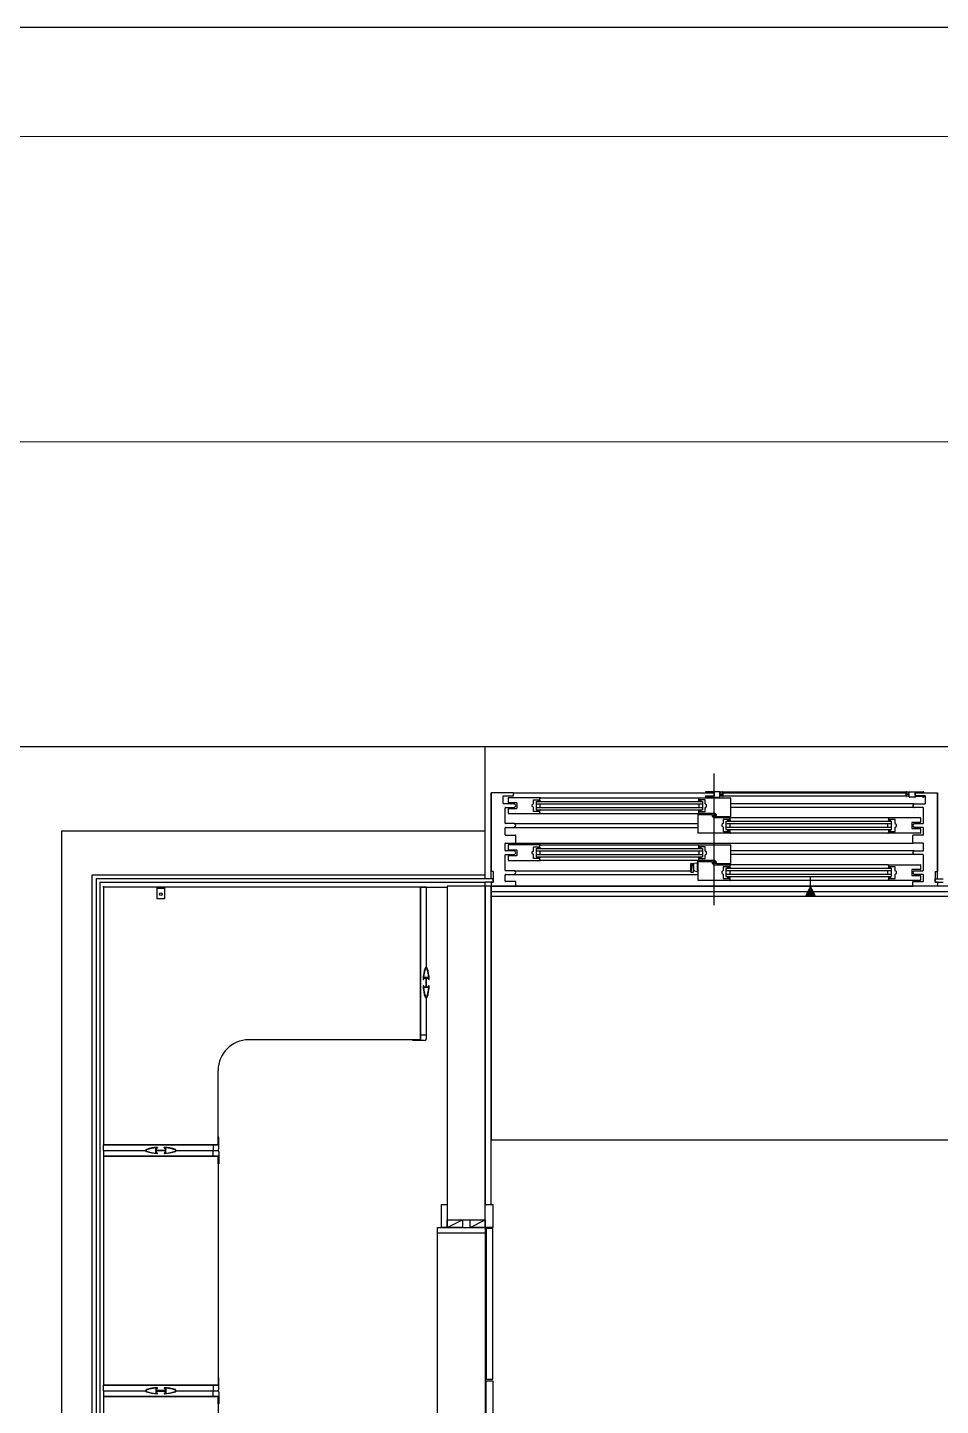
# Model space of a CAD drawing. Header units: millimetres. Extents: x -33000 to 294000, y 0 to 42408.
# Drawn here: x 9146 to 11538, y 6293 to 9905 of the extents above; entities that cross this region are included whole.
import ezdxf

# ---------------------------------------------------------------- set-up
doc = ezdxf.new("R2010")
doc.units = ezdxf.units.MM
doc.header["$LTSCALE"] = 50
doc.layers.add('arch', color=8, linetype='Continuous')

msp = doc.modelspace()

# ---------------------------------------------------------------- hatches: boundary and pattern name
at = {"layer": 'arch'}
h = msp.add_hatch(color=256, dxfattribs=at)
h.dxf.hatch_style = 1
h.paths.add_polyline_path([(11184.6, 7629.2), (11209.6, 7629.2), (11197.1, 7654.2)])

# ---------------------------------------------------------------- linework, layer by layer
for p, q in [((25734.6, 9905.1), (5606.3, 9905.1)), ((10345, 7799.2), (10345, 8019.2)), ((10945, 7604.2), (10945, 7949.2)), ((10345, 7673.7), (10345, 7899.2)), ((10360, 7673.7), (10360, 7899.2)), ((10360, 7899.2), (10360, 7692.2)), ((10418, 7899.2), (10360, 7899.2)), ((10392, 7871.2), (10392, 7890.2)), ((10393, 7891.2), (10418, 7891.2)), ((10405, 7885.2), (10405, 7873.7)), ((10489.5, 7885.7), (10405.5, 7885.7)), ((10418, 7899.2), (10944.6, 7899.2)), ((10419, 7892.2), (10419, 7898.2)), ((10471, 7870), (10471, 7880.2)), ((10471.5, 7880.7), (10486.5, 7880.7)), ((10478, 7876.2), (10914.5, 7876.2)), ((10478, 7876.2), (10478, 7854.2)), ((10486, 7879.2), (10483, 7879.2)), ((10483, 7879.2), (10483, 7877.7)), ((10483, 7877.7), (10487.5, 7877.7)), ((10486.5, 7880.7), (10486.5, 7879.7)), ((10488, 7878.2), (10488, 7884.7)), ((10488, 7884.7), (10489.5, 7884.7)), ((10488, 7878.8), (10490.6, 7876.2)), ((10489.5, 7885.7), (10903, 7885.7)), ((10904.5, 7878.8), (10901.9, 7876.2)), ((10903, 7885.7), (10987, 7885.7)), ((10904.5, 7884.7), (10903, 7884.7)), ((10904.5, 7878.2), (10904.5, 7884.7)), ((10909.5, 7877.7), (10905, 7877.7)), ((10921, 7880.7), (10906, 7880.7)), ((10906, 7880.7), (10906, 7879.7)), ((10906.5, 7879.2), (10909.5, 7879.2)), ((10909.5, 7879.2), (10909.5, 7877.7)), ((10914.5, 7876.2), (10914.5, 7854.2)), ((10921.5, 7869.5), (10921.5, 7880.2)), ((10921.6, 7889.7), (10921.6, 7887.7)), ((10960.6, 7901.2), (10922.1, 7901.2)), ((10922.1, 7900.2), (10944.1, 7900.2)), ((10944.1, 7890.2), (10922.1, 7890.2)), ((10922.1, 7887.2), (10924.1, 7887.2)), ((10922.6, 7889.2), (10944.1, 7889.2)), ((10922.6, 7888), (10922.6, 7889.2)), ((10924.1, 7888), (10922.6, 7888)), ((10924.1, 7887.2), (10924.1, 7888)), ((10944.6, 7899.7), (10944.6, 7890.7)), ((10944.6, 7888.7), (10944.6, 7887.7)), ((10945.1, 7887.2), (10958.6, 7887.2)), ((10959.6, 7895.7), (10959.6, 7900.2)), ((10959.6, 7900.2), (10960.6, 7900.2)), ((10959.6, 7888.2), (10959.6, 7893.7)), ((10959.6, 7891.2), (10967.1, 7891.2)), ((10966.6, 7895.2), (10960.1, 7895.2)), ((10960.1, 7894.2), (10966.6, 7894.2)), ((10963.5, 7901.2), (11452, 7901.2)), ((10967.1, 7901.2), (10966.6, 7901.2)), ((10966.6, 7900.2), (10967.1, 7900.2)), ((10967.1, 7900.2), (10967.1, 7895.7)), ((10967.1, 7893.7), (10967.1, 7889.7)), ((10968.1, 7889.7), (10968.1, 7900.2)), ((10968.1, 7899.2), (11447.5, 7899.2)), ((10968.1, 7891.2), (11447.5, 7891.2)), ((10987.5, 7885.2), (10987.5, 7836.7)), ((11447.5, 7889.7), (11447.5, 7900.2)), ((11448.5, 7901.2), (11449, 7901.2)), ((11449, 7900.2), (11448.5, 7900.2)), ((11448.5, 7900.2), (11448.5, 7895.7)), ((11448.5, 7893.7), (11448.5, 7889.7)), ((11448.5, 7891.2), (11456, 7891.2)), ((11449, 7895.2), (11455.5, 7895.2)), ((11455.5, 7894.2), (11449, 7894.2)), ((11455, 7901.2), (11493.5, 7901.2)), ((11456, 7900.2), (11455, 7900.2)), ((11456, 7895.7), (11456, 7900.2)), ((11456, 7888.2), (11456, 7893.7)), ((11470.5, 7887.2), (11457, 7887.2)), ((11471, 7899.7), (11471, 7890.7)), ((11471, 7892.2), (11471, 7898.2)), ((11471, 7888.7), (11471, 7887.7)), ((11493.5, 7900.2), (11471.5, 7900.2)), ((11471.5, 7890.2), (11493.5, 7890.2)), ((11493, 7889.2), (11471.5, 7889.2)), ((11472, 7899.2), (11530, 7899.2)), ((11497, 7891.2), (11472, 7891.2)), ((11491.5, 7887.2), (11491.5, 7888)), ((11491.5, 7888), (11493, 7888)), ((11493.5, 7887.2), (11491.5, 7887.2)), ((11493, 7888), (11493, 7889.2)), ((11494, 7889.7), (11494, 7887.7)), ((11498, 7871.2), (11498, 7890.2)), ((11530, 7673.7), (11530, 7899.2)), ((11530, 7899.2), (11530, 7692.2)), ((10421.5, 7870.2), (10393, 7870.2)), ((10397, 7819.2), (10397, 7859.2)), ((10398, 7860.2), (10421.5, 7860.2)), ((10405, 7856.7), (10405, 7845.2)), ((10405.5, 7873.2), (10426.3, 7873.2)), ((10426.3, 7857.2), (10405.5, 7857.2)), ((10405.5, 7844.7), (10489.5, 7844.7)), ((10422, 7869.1), (10422, 7869.7)), ((10422, 7860.7), (10422, 7861.3)), ((10427.3, 7872.2), (10427.3, 7858.2)), ((10467.5, 7863), (10467.5, 7867.4)), ((10467.8, 7867.9), (10470.7, 7869.6)), ((10470.7, 7860.9), (10467.8, 7862.6)), ((10471, 7850.2), (10471, 7860.4)), ((10486.5, 7849.7), (10471.5, 7849.7)), ((10478, 7870.2), (10914.5, 7870.2)), ((10478, 7860.2), (10914.5, 7860.2)), ((10478, 7854.2), (10914.5, 7854.2)), ((10487.5, 7852.7), (10483, 7852.7)), ((10483, 7852.7), (10483, 7851.2)), ((10483, 7851.2), (10486, 7851.2)), ((10486.5, 7850.7), (10486.5, 7849.7)), ((10488, 7870.2), (10488, 7860.2)), ((10488, 7851.7), (10490.6, 7854.2)), ((10488, 7845.7), (10488, 7852.2)), ((10489.5, 7845.7), (10488, 7845.7)), ((10489.5, 7844.7), (10903, 7844.7)), ((10904.5, 7851.7), (10901.9, 7854.2)), ((10902.5, 7793.2), (10902.5, 7841.7)), ((10903, 7845.7), (10904.5, 7845.7)), ((10946.5, 7844.7), (10903, 7844.7)), ((10903, 7842.2), (10939, 7842.2)), ((10904.5, 7870.2), (10904.5, 7860.2)), ((10904.5, 7850.2), (10904.5, 7852.2)), ((10905, 7849.7), (10904.5, 7850.2)), ((10904.5, 7849.2), (10905, 7849.7)), ((10904.5, 7845.7), (10904.5, 7849.2)), ((10905, 7852.7), (10909.5, 7852.7)), ((10906, 7850.7), (10906, 7849.7)), ((10906, 7849.7), (10921, 7849.7)), ((10909.5, 7851.2), (10906.5, 7851.2)), ((10909.5, 7852.7), (10909.5, 7851.2)), ((10921.5, 7850.2), (10921.5, 7859.9)), ((10924.7, 7867.4), (10921.8, 7869.1)), ((10921.8, 7860.4), (10924.7, 7862.1)), ((10925, 7862.5), (10925, 7866.9)), ((10939, 7842.2), (10947.6, 7841.3)), ((10947.6, 7840.2), (10939, 7839.2)), ((10939, 7839.2), (10939, 7837.8)), ((10942.4, 7838.3), (10951, 7839.2)), ((10951, 7840.7), (10946.5, 7844.7)), ((10948, 7840.8), (10948, 7840.7)), ((10951, 7839.2), (10951, 7840.7)), ((11468.5, 7870.2), (10987.5, 7870.2)), ((11468.5, 7860.2), (10987.5, 7860.2)), ((11468, 7869.1), (11468, 7869.7)), ((11468, 7860.7), (11468, 7861.3)), ((11468.5, 7870.2), (11497, 7870.2)), ((11492, 7860.2), (11468.5, 7860.2)), ((11493, 7819.2), (11493, 7859.2)), ((10397, 7788.7), (10397, 7807.2)), ((10421.5, 7818.2), (10398, 7818.2)), ((10398, 7808.2), (10421.5, 7808.2)), ((10421.5, 7818.2), (10902.5, 7818.2)), ((10421.5, 7808.2), (10902.5, 7808.2)), ((10422, 7817.1), (10422, 7817.7)), ((10422, 7808.7), (10422, 7809.3)), ((10939, 7837.8), (10943.4, 7833.7)), ((10942, 7837.7), (10942, 7837.8)), ((10951, 7836.2), (10942.4, 7837.2)), ((10943.4, 7833.7), (10987, 7833.7)), ((10987, 7836.2), (10951, 7836.2)), ((10965, 7815.9), (10965, 7811.5)), ((10968.2, 7818.1), (10965.3, 7816.4)), ((10965.3, 7811.1), (10968.2, 7809.4)), ((10968.5, 7828.2), (10968.5, 7818.5)), ((10968.5, 7808.9), (10968.5, 7798.2)), ((10984, 7828.7), (10969, 7828.7)), ((10975.5, 7824.7), (10975.5, 7802.7)), ((10975.5, 7824.7), (11408.7, 7824.7)), ((10975.5, 7818.7), (11408.7, 7818.7)), ((10975.5, 7808.7), (11408.7, 7808.7)), ((10975.5, 7802.7), (11408.7, 7802.7)), ((10980.5, 7825.7), (10980.5, 7827.2)), ((10980.5, 7827.2), (10983.5, 7827.2)), ((10985, 7825.7), (10980.5, 7825.7)), ((10984, 7827.7), (10984, 7828.7)), ((10987, 7832.7), (10985.5, 7832.7)), ((10985.5, 7832.7), (10985.5, 7826.2)), ((10985.5, 7827.3), (10988.1, 7824.7)), ((10985.5, 7818.7), (10985.5, 7808.7)), ((10985.5, 7800.2), (10988.1, 7802.7)), ((10987, 7833.7), (11400.5, 7833.7)), ((11398.7, 7818.7), (11398.7, 7808.7)), ((11402, 7827.3), (11399.4, 7824.7)), ((11402, 7800.2), (11399.4, 7802.7)), ((11400.5, 7833.7), (11484.5, 7833.7)), ((11402, 7832.7), (11400.5, 7832.7)), ((11402, 7826.2), (11402, 7832.7)), ((11407, 7825.7), (11402.5, 7825.7)), ((11418.5, 7828.7), (11403.5, 7828.7)), ((11403.5, 7828.7), (11403.5, 7827.7)), ((11404, 7827.2), (11407, 7827.2)), ((11407, 7827.2), (11407, 7825.7)), ((11408.7, 7824.7), (11408.7, 7802.7)), ((11419, 7818), (11419, 7828.2)), ((11419, 7798.2), (11419, 7808.4)), ((11422.2, 7815.9), (11419.3, 7817.6)), ((11419.3, 7808.9), (11422.2, 7810.6)), ((11422.5, 7811), (11422.5, 7815.4)), ((11462.7, 7820.2), (11462.7, 7806.2)), ((11484.5, 7821.2), (11463.7, 7821.2)), ((11463.7, 7805.2), (11484.5, 7805.2)), ((11468, 7817.1), (11468, 7817.7)), ((11468, 7808.7), (11468, 7809.3)), ((11468.5, 7818.2), (11492, 7818.2)), ((11492, 7808.2), (11468.5, 7808.2)), ((11485, 7833.2), (11485, 7821.7)), ((11485, 7804.7), (11485, 7793.2)), ((11493, 7788.7), (11493, 7807.2)), ((9235, 7799.2), (10345, 7799.2)), ((9235, 4979.2), (9235, 7799.2)), ((10398, 7787.7), (10424, 7787.7)), ((10398, 7767.2), (10424, 7767.2)), ((10424, 7767.2), (11466, 7767.2)), ((10425, 7768.2), (10425, 7786.7)), ((10987, 7792.7), (10903, 7792.7)), ((10969, 7797.7), (10984, 7797.7)), ((10980.5, 7799.2), (10980.5, 7800.7)), ((10980.5, 7800.7), (10985, 7800.7)), ((10983.5, 7799.2), (10980.5, 7799.2)), ((10984, 7797.7), (10984, 7798.7)), ((10985.5, 7800.2), (10985.5, 7793.7)), ((10985.5, 7793.7), (10987, 7793.7)), ((11400.5, 7792.7), (10987, 7792.7)), ((11400.5, 7793.7), (11402, 7793.7)), ((11484.5, 7792.7), (11400.5, 7792.7)), ((11402, 7793.7), (11402, 7800.2)), ((11402.5, 7800.7), (11407, 7800.7)), ((11403.5, 7798.7), (11403.5, 7797.7)), ((11403.5, 7797.7), (11418.5, 7797.7)), ((11407, 7799.2), (11404, 7799.2)), ((11407, 7800.7), (11407, 7799.2)), ((11465, 7768.2), (11465, 7786.7)), ((11492, 7787.7), (11466, 7787.7)), ((11492, 7767.2), (11466, 7767.2)), ((10397, 7747.7), (10397, 7766.2)), ((10397, 7695.7), (10397, 7735.7)), ((10421.5, 7746.7), (10398, 7746.7)), ((10398, 7736.7), (10421.5, 7736.7)), ((10405, 7761.7), (10405, 7750.2)), ((10405, 7733.2), (10405, 7721.7)), ((10489.5, 7762.2), (10405.5, 7762.2)), ((10405.5, 7749.7), (10426.3, 7749.7)), ((10426.3, 7733.7), (10405.5, 7733.7)), ((10422, 7745.6), (10422, 7746.2)), ((10422, 7737.2), (10422, 7737.8)), ((10427.3, 7748.7), (10427.3, 7734.7)), ((10467.5, 7739.5), (10467.5, 7743.9)), ((10467.8, 7744.4), (10470.7, 7746.1)), ((10470.7, 7737.4), (10467.8, 7739.1)), ((10471, 7746.5), (10471, 7756.7)), ((10471, 7726.7), (10471, 7736.9)), ((10471.5, 7757.2), (10486.5, 7757.2)), ((10478, 7752.7), (10478, 7730.7)), ((10478, 7752.7), (10914.5, 7752.7)), ((10478, 7746.7), (10914.5, 7746.7)), ((10478, 7736.7), (10914.5, 7736.7)), ((10478, 7730.7), (10914.5, 7730.7)), ((10486, 7755.7), (10483, 7755.7)), ((10483, 7755.7), (10483, 7754.2)), ((10483, 7754.2), (10487.5, 7754.2)), ((10486.5, 7757.2), (10486.5, 7756.2)), ((10488, 7754.7), (10488, 7761.2)), ((10488, 7761.2), (10489.5, 7761.2)), ((10488, 7755.3), (10490.6, 7752.7)), ((10488, 7746.7), (10488, 7736.7)), ((10488, 7728.2), (10490.6, 7730.7)), ((10489.5, 7762.2), (10903, 7762.2)), ((10904.5, 7755.3), (10901.9, 7752.7)), ((10904.5, 7728.2), (10901.9, 7730.7)), ((10903, 7762.2), (10987, 7762.2)), ((10904.5, 7761.2), (10903, 7761.2)), ((10904.5, 7754.7), (10904.5, 7761.2)), ((10904.5, 7746.7), (10904.5, 7736.7)), ((10909.5, 7754.2), (10905, 7754.2)), ((10921, 7757.2), (10906, 7757.2)), ((10906, 7757.2), (10906, 7756.2)), ((10906.5, 7755.7), (10909.5, 7755.7)), ((10909.5, 7755.7), (10909.5, 7754.2)), ((10914.5, 7752.7), (10914.5, 7730.7)), ((10921.5, 7746), (10921.5, 7756.7)), ((10921.5, 7726.7), (10921.5, 7736.4)), ((10924.7, 7743.9), (10921.8, 7745.6)), ((10921.8, 7736.9), (10924.7, 7738.6)), ((10925, 7739), (10925, 7743.4)), ((10987.5, 7761.7), (10987.5, 7713.2)), ((11468.5, 7746.7), (10987.5, 7746.7)), ((11468.5, 7736.7), (10987.5, 7736.7)), ((11468, 7745.6), (11468, 7746.2)), ((11468, 7737.2), (11468, 7737.8)), ((11468.5, 7746.7), (11492, 7746.7)), ((11492, 7736.7), (11468.5, 7736.7)), ((11493, 7747.7), (11493, 7766.2)), ((11493, 7695.7), (11493, 7735.7)), ((10421.5, 7694.7), (10398, 7694.7)), ((10405.5, 7721.2), (10489.5, 7721.2)), ((10421.5, 7694.7), (10883.1, 7694.7)), ((10486.5, 7726.2), (10471.5, 7726.2)), ((10487.5, 7729.2), (10483, 7729.2)), ((10483, 7729.2), (10483, 7727.7)), ((10483, 7727.7), (10486, 7727.7)), ((10486.5, 7727.2), (10486.5, 7726.2)), ((10488, 7722.2), (10488, 7728.7)), ((10489.5, 7722.2), (10488, 7722.2)), ((10903, 7721.2), (10489.5, 7721.2)), ((10883.1, 7691.8), (10883.1, 7712.9)), ((10886.1, 7710.4), (10883.2, 7692)), ((10884, 7713.9), (10891.6, 7714.2)), ((10890.3, 7711.9), (10888, 7711.9)), ((10890.3, 7711.9), (10890.3, 7714.2)), ((10890.3, 7691.8), (10890.3, 7711.9)), ((10891.6, 7694.7), (10890.3, 7694.7)), ((10891.6, 7714.2), (10899.9, 7715.6)), ((10891.6, 7694.7), (10891.6, 7714.2)), ((10902.5, 7690.7), (10891.6, 7694.7)), ((10902.5, 7717.7), (10899.9, 7717.7)), ((10899.9, 7717.7), (10899.9, 7695)), ((10899.9, 7695), (10902.5, 7695)), ((10902.5, 7669.7), (10902.5, 7718.2)), ((10903, 7722.2), (10904.5, 7722.2)), ((10946.5, 7721.2), (10903, 7721.2)), ((10903, 7718.7), (10939, 7718.7)), ((10904.5, 7722.2), (10904.5, 7728.7)), ((10905, 7729.2), (10909.5, 7729.2)), ((10906, 7727.2), (10906, 7726.2)), ((10906, 7726.2), (10921, 7726.2)), ((10909.5, 7727.7), (10906.5, 7727.7)), ((10909.5, 7729.2), (10909.5, 7727.7)), ((10939, 7718.7), (10947.6, 7717.8)), ((10947.6, 7716.7), (10939, 7715.7)), ((10939, 7715.7), (10939, 7714.3)), ((10939, 7714.3), (10943.4, 7710.2)), ((10942, 7714.2), (10942, 7714.3)), ((10942.4, 7714.8), (10951, 7715.7)), ((10951, 7712.7), (10942.4, 7713.7)), ((10943.4, 7710.2), (10987, 7710.2)), ((10951, 7717.2), (10946.5, 7721.2)), ((10948, 7717.3), (10948, 7717.2)), ((10951, 7715.7), (10951, 7717.2)), ((10987, 7712.7), (10951, 7712.7)), ((10968.2, 7694.6), (10965.3, 7692.9)), ((10968.5, 7704.7), (10968.5, 7695)), ((10984, 7705.2), (10969, 7705.2)), ((10975.5, 7701.2), (10975.5, 7679.2)), ((10975.5, 7701.2), (11408.7, 7701.2)), ((10975.5, 7695.2), (11408.7, 7695.2)), ((10980.5, 7702.2), (10980.5, 7703.7)), ((10980.5, 7703.7), (10983.5, 7703.7)), ((10985, 7702.2), (10980.5, 7702.2)), ((10984, 7704.2), (10984, 7705.2)), ((10987, 7709.2), (10985.5, 7709.2)), ((10985.5, 7709.2), (10985.5, 7702.7)), ((10985.5, 7703.8), (10988.1, 7701.2)), ((10985.5, 7695.2), (10985.5, 7685.2)), ((11400.5, 7710.2), (10987, 7710.2)), ((11398.7, 7695.2), (11398.7, 7685.2)), ((11402, 7703.8), (11399.4, 7701.2)), ((11400.5, 7710.2), (11484.5, 7710.2)), ((11402, 7709.2), (11400.5, 7709.2)), ((11402, 7702.7), (11402, 7709.2)), ((11407, 7702.2), (11402.5, 7702.2)), ((11418.5, 7705.2), (11403.5, 7705.2)), ((11403.5, 7705.2), (11403.5, 7704.2)), ((11404, 7703.7), (11407, 7703.7)), ((11407, 7703.7), (11407, 7702.2)), ((11408.7, 7701.2), (11408.7, 7679.2)), ((11419, 7694.5), (11419, 7704.7)), ((11462.7, 7696.7), (11462.7, 7682.7)), ((11484.5, 7697.7), (11463.7, 7697.7)), ((11468.5, 7694.7), (11492, 7694.7)), ((11485, 7709.7), (11485, 7698.2)), ((9315, 4899.2), (9315, 7684.2)), ((9315, 7684.2), (10345, 7684.2)), ((9325, 7674.2), (9325, 4889.2)), ((9325, 7674.2), (10345, 7674.2)), ((9335, 7664.2), (9335, 4879.2)), ((9335, 7664.2), (10345, 7664.2)), ((10366, 7673.7), (10345, 7673.7)), ((10345, 7654.2), (10345, 7664.2)), ((10366, 7664.2), (10345, 7664.2)), ((10366, 7692.2), (10360, 7692.2)), ((10360, 7664.2), (10366, 7664.2)), ((10360, 7664.2), (10360, 7654.2)), ((10366, 7692.2), (10366, 7664.2)), ((10366, 7664.2), (10366, 7673.7)), ((10397, 7667.2), (10397, 7683.7)), ((10398, 7684.7), (10421.5, 7684.7)), ((10424, 7666.2), (10398, 7666.2)), ((10421.5, 7684.7), (10902.5, 7684.7)), ((10422, 7693.6), (10422, 7694.2)), ((10422, 7685.2), (10422, 7685.8)), ((10425, 7655.2), (10425, 7665.2)), ((10884.1, 7690.8), (10889.3, 7690.8)), ((10987, 7669.2), (10903, 7669.2)), ((10965, 7692.4), (10965, 7688)), ((10965.3, 7687.6), (10968.2, 7685.9)), ((10968.5, 7685.4), (10968.5, 7674.7)), ((10969, 7674.2), (10984, 7674.2)), ((10975.5, 7685.2), (11408.7, 7685.2)), ((10975.5, 7679.2), (11408.7, 7679.2)), ((10980.5, 7675.7), (10980.5, 7677.2)), ((10980.5, 7677.2), (10985, 7677.2)), ((10983.5, 7675.7), (10980.5, 7675.7)), ((10984, 7674.2), (10984, 7675.2)), ((10985.5, 7676.7), (10988.1, 7679.2)), ((10985.5, 7676.7), (10985.5, 7670.2)), ((10985.5, 7670.2), (10987, 7670.2)), ((11400.5, 7669.2), (10987, 7669.2)), ((11197.1, 7654.2), (11197.1, 7679.2)), ((11402, 7676.7), (11399.4, 7679.2)), ((11400.5, 7670.2), (11402, 7670.2)), ((11484.5, 7669.2), (11400.5, 7669.2)), ((11402, 7670.2), (11402, 7676.7)), ((11402.5, 7677.2), (11407, 7677.2)), ((11403.5, 7675.2), (11403.5, 7674.2)), ((11403.5, 7674.2), (11418.5, 7674.2)), ((11407, 7675.7), (11404, 7675.7)), ((11407, 7677.2), (11407, 7675.7)), ((11419, 7674.7), (11419, 7684.9)), ((11422.2, 7692.4), (11419.3, 7694.1)), ((11419.3, 7685.4), (11422.2, 7687.1)), ((11422.5, 7687.5), (11422.5, 7691.9)), ((11463.7, 7681.7), (11484.5, 7681.7)), ((11465, 7655.2), (11465, 7665.2)), ((11466, 7666.2), (11492, 7666.2)), ((11468, 7693.6), (11468, 7694.2)), ((11468, 7685.2), (11468, 7685.8)), ((11492, 7684.7), (11468.5, 7684.7)), ((11485, 7681.2), (11485, 7669.7)), ((11485, 7670.2), (11485, 7669.7)), ((11493, 7667.2), (11493, 7683.7)), ((11524, 7692.2), (11530, 7692.2)), ((11524, 7692.2), (11524, 7664.2)), ((11524, 7673.7), (11545, 7673.7)), ((11524, 7664.2), (11524, 7673.7)), ((11524, 7664.2), (11545, 7664.2)), ((11530, 7664.2), (11524, 7664.2)), ((11530, 7664.2), (11530, 7654.2)), ((9345, 7651.2), (9345, 7654.2)), ((10175, 7651.2), (9345, 7651.2)), ((9345, 7651.2), (9345, 6976.2)), ((9484.8, 7621.2), (9484.8, 7651.2)), ((9484.8, 7649.2), (9504.8, 7649.2)), ((9504.8, 7651.2), (9504.8, 7621.2)), ((10175, 7256.2), (10175, 7651.2)), ((10175, 7651.2), (10175, 7251.2)), ((10190, 7651.2), (10175, 7651.2)), ((10175, 7651.2), (10245, 7651.2)), ((10190, 7651.2), (10190, 7441.2)), ((10345, 7654.2), (10245, 7654.2)), ((10245, 7654.2), (10245, 6779.2)), ((10360, 7654.2), (10345, 7654.2)), ((10345, 7654.2), (10345, 6819.2)), ((10345, 6779.2), (10345, 7654.2)), ((10360, 7654.2), (10424, 7654.2)), ((14670, 7654.2), (10360, 7654.2)), ((10360, 7654.2), (10360, 7639.2)), ((10360, 6819.2), (10360, 7654.2)), ((10360, 7627.2), (10360, 7639.2)), ((14670, 7639.2), (10360, 7639.2)), ((10360, 7639.2), (10360, 6989.2)), ((14670, 7627.2), (10360, 7627.2)), ((10424, 7654.2), (11466, 7654.2)), ((11197.1, 7654.2), (11184.6, 7629.2)), ((11184.6, 7629.2), (11209.6, 7629.2)), ((11209.6, 7629.2), (11197.1, 7654.2)), ((11530, 7654.2), (11466, 7654.2)), ((9504.8, 7621.2), (9484.8, 7621.2)), ((10182.5, 7409.7), (10183.3, 7409.7)), ((10196.8, 7414.2), (10183.2, 7414.2)), ((10183.8, 7410.2), (10183.8, 7413.2)), ((10183.8, 7413.2), (10189.3, 7413.2)), ((10189.3, 7413.2), (10189.3, 7389.2)), ((10190.8, 7389.2), (10190.8, 7413.2)), ((10190.8, 7413.2), (10196.2, 7413.2)), ((10196.2, 7413.2), (10196.2, 7410.2)), ((10196.7, 7409.7), (10197.5, 7409.7)), ((10183.3, 7392.7), (10182.5, 7392.7)), ((10196.8, 7388.2), (10183.2, 7388.2)), ((10183.8, 7389.2), (10183.8, 7392.2)), ((10189.3, 7389.2), (10183.8, 7389.2)), ((10196.2, 7389.2), (10190.8, 7389.2)), ((10196.2, 7392.2), (10196.2, 7389.2)), ((10197.5, 7392.7), (10196.7, 7392.7)), ((10190, 7361.2), (10190, 7253.2)), ((10175, 7251.2), (10175, 7264.2)), ((10175, 7264.2), (10190, 7264.2)), ((10190, 7264.2), (10190, 7253.2)), ((10175, 7251.2), (9725, 7251.2)), ((10155.3, 7249.2), (10155, 7251.2)), ((10155, 7251.2), (10175, 7251.2)), ((10186, 7249.2), (10155.3, 7249.2)), ((9645, 6976.2), (9645, 7171.2)), ((9640, 6976.2), (9345, 6976.2)), ((9345, 6976.2), (9645, 6976.2)), ((9345, 6961.2), (9345, 6976.2)), ((9645, 6976.2), (9632, 6976.2)), ((9632, 6976.2), (9632, 6961.2)), ((9647, 6996), (9645, 6996.2)), ((9645, 6996.2), (9645, 6976.2)), ((9647, 6965.2), (9647, 6996)), ((10360, 6989.2), (14670, 6989.2)), ((9345, 6961.2), (9345, 6946.2)), ((9345, 6961.2), (9455, 6961.2)), ((9345, 6946.2), (9345, 6346.2)), ((9640, 6946.2), (9345, 6946.2)), ((9345, 6946.2), (9645, 6946.2)), ((9482, 6954.4), (9482, 6968)), ((9486, 6967.4), (9483, 6967.4)), ((9483, 6967.4), (9483, 6962)), ((9483, 6962), (9507, 6962)), ((9507, 6960.5), (9483, 6960.5)), ((9483, 6960.5), (9483, 6955)), ((9483, 6955), (9486, 6955)), ((9486.5, 6968.7), (9486.5, 6967.9)), ((9486.5, 6954.5), (9486.5, 6953.7)), ((9503.5, 6967.9), (9503.5, 6968.7)), ((9503.5, 6953.7), (9503.5, 6954.5)), ((9507, 6967.4), (9504, 6967.4)), ((9504, 6955), (9507, 6955)), ((9507, 6962), (9507, 6967.4)), ((9507, 6955), (9507, 6960.5)), ((9508, 6954.4), (9508, 6968)), ((9535, 6961.2), (9643, 6961.2)), ((9632, 6946.2), (9632, 6961.2)), ((9632, 6961.2), (9643, 6961.2)), ((9645, 6946.2), (9632, 6946.2)), ((9645, 6946.2), (9645, 6346.2)), ((9645, 6926.2), (9645, 6946.2)), ((9647, 6957.2), (9647, 6926.5)), ((9647, 6926.5), (9645, 6926.2)), ((10230, 6759.2), (10230, 6819.2)), ((10230, 6819.2), (10245, 6819.2)), ((10245, 6819.2), (10245, 6759.2)), ((10345, 6819.2), (10360, 6819.2)), ((10345, 6759.2), (10345, 6819.2)), ((10345, 6819.2), (10365, 6819.2)), ((10365, 6819.2), (10365, 6759.2)), ((10220, 5959.2), (10220, 6759.2)), ((10220, 6759.2), (10345, 6759.2)), ((10220, 6744.2), (10220, 6759.2)), ((10245, 6759.2), (10230, 6759.2)), ((10245, 6779.2), (10345, 6779.2)), ((10245, 6779.2), (10285, 6779.2)), ((10245, 6759.2), (10245, 6779.2)), ((10245, 6759.2), (10285, 6779.2)), ((10285, 6759.2), (10245, 6759.2)), ((10285, 6779.2), (10285, 6759.2)), ((10305, 6779.2), (10345, 6779.2)), ((10305, 6759.2), (10305, 6779.2)), ((10305, 6759.2), (10345, 6779.2)), ((10345, 6759.2), (10305, 6759.2)), ((10345, 6779.2), (10345, 6759.2)), ((10345, 6759.2), (10345, 5959.2)), ((10345, 6759.2), (10345, 6744.2)), ((10365, 6759.2), (10345, 6759.2)), ((10365, 6756.2), (10347, 6756.2)), ((10347, 6756.2), (10347, 6361.2)), ((10365, 6361.2), (10365, 6756.2)), ((10345, 6744.2), (10220, 6744.2)), ((9647, 6366), (9645, 6366.2)), ((9645, 6366.2), (9645, 6346.2)), ((9647, 6335.2), (9647, 6366)), ((10347, 6361.2), (10365, 6361.2)), ((9640, 6346.2), (9345, 6346.2)), ((9345, 6346.2), (9645, 6346.2)), ((9345, 6331.2), (9345, 6346.2)), ((9345, 6331.2), (9455, 6331.2)), ((9345, 6331.2), (9345, 6316.2)), ((9482, 6338), (9482, 6324.4)), ((9483, 6332), (9483, 6337.4)), ((9483, 6337.4), (9486, 6337.4)), ((9507, 6332), (9483, 6332)), ((9483, 6325), (9483, 6330.5)), ((9483, 6330.5), (9507, 6330.5)), ((9486, 6325), (9483, 6325)), ((9486.5, 6337.9), (9486.5, 6338.7)), ((9486.5, 6323.7), (9486.5, 6324.5)), ((9503.5, 6338.7), (9503.5, 6337.9)), ((9503.5, 6324.5), (9503.5, 6323.7)), ((9504, 6337.4), (9507, 6337.4)), ((9507, 6325), (9504, 6325)), ((9507, 6337.4), (9507, 6332)), ((9507, 6330.5), (9507, 6325)), ((9508, 6338), (9508, 6324.4)), ((9535, 6331.2), (9643, 6331.2)), ((9645, 6346.2), (9632, 6346.2)), ((9632, 6346.2), (9632, 6331.2)), ((9632, 6331.2), (9643, 6331.2)), ((9632, 6316.2), (9632, 6331.2)), ((9647, 6327.2), (9647, 6296.5)), ((10347, 5962.2), (10347, 6357.2)), ((10347, 6357.2), (10365, 6357.2)), ((10365, 6357.2), (10365, 5962.2)), ((9640, 6316.2), (9345, 6316.2)), ((9345, 6316.2), (9645, 6316.2)), ((9345, 6316.2), (9345, 5716.2)), ((9645, 6316.2), (9632, 6316.2)), ((9645, 6296.2), (9645, 6316.2)), ((9645, 6316.2), (9645, 5716.2)), ((9647, 6296.5), (9645, 6296.2))]:
    msp.add_line(p, q, dxfattribs=at)
at = {"layer": 'arch', "linetype": 'ByBlock', "lineweight": 5}
for p, q in [((1235, 9619.2), (17159.9, 9619.2)), ((1235, 8819.2), (17159.9, 8819.2))]:
    msp.add_line(p, q, dxfattribs=at)
at = {"layer": 'arch', "ltscale": 25}
msp.add_line((16595, 8019.2), (7015, 8019.2), dxfattribs=at)
at = {"layer": 'arch'}
for centre, radius in [((10963.5, 7898.2), 3), ((11452, 7898.2), 3), ((9494.8, 7633.2), 3.25)]:
    msp.add_circle(centre, radius, dxfattribs=at)
for centre, radius, start, end in [((10393, 7890.2), 1, 90, 180), ((10405.5, 7885.2), 0.5, 90, 180), ((10418, 7898.2), 1, 0, 90), ((10418, 7892.2), 1, 270, 0), ((10471.5, 7880.2), 0.5, 90, 180), ((10486, 7879.7), 0.5, 270, 0), ((10487.5, 7878.2), 0.5, 270, 0), ((10489.5, 7885.2), 0.5, 270, 90), ((10903, 7885.2), 0.5, 90, 270), ((10905, 7878.2), 0.5, 180, 270), ((10906.5, 7879.7), 0.5, 180, 270), ((10921, 7880.2), 0.5, 0, 90), ((10922.1, 7900.7), 0.5, 90, 270), ((10922.1, 7889.7), 0.5, 90, 180), ((10922.1, 7887.7), 0.5, 180, 270), ((10944.1, 7899.7), 0.5, 0, 90), ((10944.1, 7890.7), 0.5, 270, 0), ((10944.1, 7888.7), 0.5, 0, 90), ((10945.1, 7887.7), 0.5, 180, 270), ((10958.6, 7888.2), 1, 270, 0), ((10960.1, 7895.7), 0.5, 180, 270), ((10960.1, 7893.7), 0.5, 90, 180), ((10960.6, 7900.7), 0.5, 270, 90), ((10966.6, 7900.7), 0.5, 90, 270), ((10966.6, 7895.7), 0.5, 270, 0), ((10966.6, 7893.7), 0.5, 0, 90), ((10967.1, 7900.2), 1, 0, 90), ((10967.6, 7889.7), 0.5, 180, 0), ((10987, 7885.2), 0.5, 0, 90), ((11448.5, 7900.2), 1, 90, 180), ((11448, 7889.7), 0.5, 180, 0), ((11449, 7895.7), 0.5, 180, 270), ((11449, 7893.7), 0.5, 90, 180), ((11449, 7900.7), 0.5, 270, 90), ((11455, 7900.7), 0.5, 90, 270), ((11455.5, 7895.7), 0.5, 270, 0), ((11455.5, 7893.7), 0.5, 0, 90), ((11457, 7888.2), 1, 180, 270), ((11470.5, 7887.7), 0.5, 270, 0), ((11471.5, 7899.7), 0.5, 90, 180), ((11472, 7898.2), 1, 90, 180), ((11472, 7892.2), 1, 180, 270), ((11471.5, 7890.7), 0.5, 180, 270), ((11471.5, 7888.7), 0.5, 90, 180), ((11493.5, 7900.7), 0.5, 270, 90), ((11493.5, 7889.7), 0.5, 0, 90), ((11493.5, 7887.7), 0.5, 270, 0), ((11497, 7890.2), 1, 0, 90), ((10393, 7871.2), 1, 180, 270), ((10398, 7859.2), 1, 90, 180), ((10405.5, 7873.7), 0.5, 180, 270), ((10405.5, 7856.7), 0.5, 90, 180), ((10405.5, 7845.2), 0.5, 180, 270), ((10421.5, 7869.7), 0.5, 0, 90), ((10421.5, 7860.7), 0.5, 270, 0), ((10423, 7869.1), 1, 180, 255.5225), ((10423, 7861.3), 1, 104.4775, 180), ((10422, 7865.2), 3, 284.4775, 75.5225), ((10426.3, 7872.2), 1, 0, 90), ((10426.3, 7858.2), 1, 270, 0), ((10468, 7867.4), 0.5, 119.7449, 180), ((10468, 7863), 0.5, 180, 240.2551), ((10470.5, 7870), 0.5, 299.7449, 360), ((10470.5, 7860.4), 0.5, 0, 60.2551), ((10471.5, 7850.2), 0.5, 180, 270), ((10486, 7850.7), 0.5, 0, 90), ((10487.5, 7852.2), 0.5, 0, 90), ((10489.5, 7845.2), 0.5, 360, 90), ((10489.5, 7845.2), 0.5, 270, 0), ((10903, 7845.2), 0.5, 90, 180), ((10903, 7845.2), 0.5, 180, 270), ((10903, 7841.7), 0.5, 90, 180), ((10905, 7852.2), 0.5, 90, 180), ((10906.5, 7850.7), 0.5, 90, 180), ((10921, 7850.2), 0.5, 270, 0), ((10922, 7869.5), 0.5, 180, 240.2551), ((10922, 7859.9), 0.5, 119.7449, 180), ((10924.5, 7866.9), 0.5, 0, 60.2551), ((10924.5, 7862.5), 0.5, 299.7449, 360), ((10947.5, 7840.8), 0.5, 0, 83.666), ((10947.5, 7840.7), 0.5, 276.3464, 0), ((11468, 7865.2), 3, 104.4775, 255.5225), ((11467, 7869.1), 1, 284.4775, 0), ((11467, 7861.3), 1, 0, 75.5225), ((11468.5, 7869.7), 0.5, 90, 180), ((11468.5, 7860.7), 0.5, 180, 270), ((11492, 7859.2), 1, 0, 90), ((11497, 7871.2), 1, 270, 0), ((10398, 7819.2), 1, 180, 270), ((10398, 7807.2), 1, 90, 180), ((10421.5, 7817.7), 0.5, 0, 90.0003), ((10421.5, 7808.7), 0.5, 270, 0), ((10423, 7817.1), 1, 180, 255.5225), ((10423, 7809.3), 1, 104.4775, 180), ((10422, 7813.2), 3, 284.4775, 75.5225), ((10942.5, 7837.8), 0.5, 96.3464, 180), ((10942.5, 7837.7), 0.5, 180, 263.666), ((10965.5, 7815.9), 0.5, 119.7449, 180), ((10965.5, 7811.5), 0.5, 180, 240.2551), ((10968, 7818.5), 0.5, 299.7449, 0), ((10968, 7808.9), 0.5, 360, 60.2551), ((10969, 7828.2), 0.5, 90, 180), ((10983.5, 7827.7), 0.5, 270, 0), ((10985, 7826.2), 0.5, 270, 0), ((10987, 7836.7), 0.5, 270, 0), ((10987, 7833.2), 0.5, 270, 90), ((11400.5, 7833.2), 0.5, 90, 270), ((11402.5, 7826.2), 0.5, 180, 270), ((11404, 7827.7), 0.5, 180, 270), ((11418.5, 7828.2), 0.5, 0, 90), ((11419.5, 7818), 0.5, 180, 240.2551), ((11419.5, 7808.4), 0.5, 119.7449, 180), ((11422, 7815.4), 0.5, 0, 60.2551), ((11422, 7811), 0.5, 299.7449, 360), ((11463.7, 7820.2), 1, 90, 180), ((11463.7, 7806.2), 1, 180, 270), ((11468, 7813.2), 3, 104.4775, 255.5225), ((11467, 7817.1), 1, 284.4775, 0), ((11467, 7809.3), 1, 0, 75.5225), ((11468.5, 7817.7), 0.5, 89.9997, 180), ((11468.5, 7808.7), 0.5, 180, 270), ((11484.5, 7833.2), 0.5, 0, 90), ((11484.5, 7821.7), 0.5, 270, 0), ((11484.5, 7804.7), 0.5, 0, 90), ((11492, 7819.2), 1, 270, 0), ((11492, 7807.2), 1, 0, 90), ((10398, 7788.7), 1, 180, 270), ((10398, 7766.2), 1, 90, 180), ((10424, 7786.7), 1, 0, 90), ((10424, 7768.2), 1, 270, 0), ((10903, 7793.2), 0.5, 180, 270), ((10969, 7798.2), 0.5, 180, 270), ((10983.5, 7798.7), 0.5, 0, 90), ((10985, 7800.2), 0.5, 0, 90), ((10987, 7793.2), 0.5, 270, 90), ((11400.5, 7793.2), 0.5, 90, 180), ((11400.5, 7793.2), 0.5, 180, 270), ((11402.5, 7800.2), 0.5, 90, 180), ((11404, 7798.7), 0.5, 90, 180), ((11418.5, 7798.2), 0.5, 270, 0), ((11466, 7786.7), 1, 90, 180), ((11466, 7768.2), 1, 180, 270), ((11484.5, 7793.2), 0.5, 270, 0), ((11492, 7788.7), 1, 270, 0), ((11492, 7766.2), 1, 0, 90), ((10398, 7747.7), 1, 180, 270), ((10398, 7735.7), 1, 90, 180), ((10405.5, 7761.7), 0.5, 90, 180), ((10405.5, 7750.2), 0.5, 180, 270), ((10405.5, 7733.2), 0.5, 90, 180), ((10421.5, 7746.2), 0.5, 0, 90), ((10421.5, 7737.2), 0.5, 270, 0), ((10423, 7745.6), 1, 180, 255.5225), ((10423, 7737.8), 1, 104.4775, 180), ((10422, 7741.7), 3, 284.4775, 75.5225), ((10426.3, 7748.7), 1, 0, 90), ((10426.3, 7734.7), 1, 270, 0), ((10468, 7743.9), 0.5, 119.7449, 180), ((10468, 7739.5), 0.5, 180, 240.2551), ((10470.5, 7746.5), 0.5, 299.7449, 360), ((10470.5, 7736.9), 0.5, 0, 60.2551), ((10471.5, 7756.7), 0.5, 90, 180), ((10486, 7756.2), 0.5, 270, 0), ((10487.5, 7754.7), 0.5, 270, 0), ((10489.5, 7761.7), 0.5, 270, 90), ((10903, 7761.7), 0.5, 90, 270), ((10905, 7754.7), 0.5, 180, 270), ((10906.5, 7756.2), 0.5, 180, 270), ((10921, 7756.7), 0.5, 0, 90), ((10922, 7746), 0.5, 180, 240.2551), ((10922, 7736.4), 0.5, 119.7449, 180), ((10924.5, 7743.4), 0.5, 0, 60.2551), ((10924.5, 7739), 0.5, 299.7449, 360), ((10987, 7761.7), 0.5, 0, 90), ((11468, 7741.7), 3, 104.4775, 255.5225), ((11467, 7745.6), 1, 284.4775, 0), ((11467, 7737.8), 1, 0, 75.5225), ((11468.5, 7746.2), 0.5, 90, 180), ((11468.5, 7737.2), 0.5, 180, 270), ((11492, 7747.7), 1, 270, 0), ((11492, 7735.7), 1, 0, 90), ((10398, 7695.7), 1, 180, 270), ((10405.5, 7721.7), 0.5, 180, 270), ((10421.5, 7694.2), 0.5, 0, 90), ((10471.5, 7726.7), 0.5, 180, 270), ((10486, 7727.2), 0.5, 0, 90), ((10487.5, 7728.7), 0.5, 0, 90), ((10489.5, 7721.7), 0.5, 360, 90), ((10489.5, 7721.7), 0.5, 270, 0), ((10884.1, 7712.9), 1, 92.2775, 180), ((10888, 7710), 1.88, 90, 168.8801), ((10903, 7721.7), 0.5, 90, 180), ((10903, 7721.7), 0.5, 180, 270), ((10903, 7718.2), 0.5, 90, 180), ((10905, 7728.7), 0.5, 90, 180), ((10906.5, 7727.2), 0.5, 90, 180), ((10921, 7726.7), 0.5, 270, 0), ((10942.5, 7714.3), 0.5, 96.3464, 180), ((10942.5, 7714.2), 0.5, 180, 263.666), ((10947.5, 7717.3), 0.5, 0, 83.666), ((10947.5, 7717.2), 0.5, 276.3464, 0), ((10968, 7695), 0.5, 299.7449, 0), ((10969, 7704.7), 0.5, 90, 180), ((10983.5, 7704.2), 0.5, 270, 0), ((10985, 7702.7), 0.5, 270, 0), ((10987, 7713.2), 0.5, 270, 0), ((10987, 7709.7), 0.5, 270, 90), ((11400.5, 7709.7), 0.5, 90, 270), ((11402.5, 7702.7), 0.5, 180, 270), ((11404, 7704.2), 0.5, 180, 270), ((11418.5, 7704.7), 0.5, 0, 90), ((11419.5, 7694.5), 0.5, 180, 240.2551), ((11463.7, 7696.7), 1, 90, 180), ((11468.5, 7694.2), 0.5, 90, 180), ((11484.5, 7709.7), 0.5, 0, 90), ((11484.5, 7698.2), 0.5, 270, 0), ((11492, 7695.7), 1, 270, 0), ((10398, 7683.7), 1, 90, 180), ((10398, 7667.2), 1, 180, 270), ((10421.5, 7685.2), 0.5, 270, 0), ((10423, 7693.6), 1, 180, 255.5225), ((10423, 7685.8), 1, 104.4775, 180), ((10422, 7689.7), 3, 284.4775, 75.5225), ((10424, 7665.2), 1, 0, 90), ((10884.1, 7691.8), 1, 180, 270), ((10884.2, 7691.8), 1, 171.0635, 270), ((10889.3, 7691.8), 1, 270, 0.0858), ((10903, 7669.7), 0.5, 180, 270), ((10965.5, 7692.4), 0.5, 119.7449, 180), ((10965.5, 7688), 0.5, 180, 240.2551), ((10968, 7685.4), 0.5, 360, 60.2551), ((10969, 7674.7), 0.5, 180, 270), ((10983.5, 7675.2), 0.5, 0, 90), ((10985, 7676.7), 0.5, 0, 90), ((10987, 7669.7), 0.5, 270, 90), ((11400.5, 7669.7), 0.5, 90, 180), ((11400.5, 7669.7), 0.5, 180, 270), ((11402.5, 7676.7), 0.5, 90, 180), ((11404, 7675.2), 0.5, 90, 180), ((11418.5, 7674.7), 0.5, 270, 0), ((11419.5, 7684.9), 0.5, 119.7449, 180), ((11422, 7691.9), 0.5, 0, 60.2551), ((11422, 7687.5), 0.5, 299.7449, 360), ((11463.7, 7682.7), 1, 180, 270), ((11468, 7689.7), 3, 104.4775, 255.5225), ((11466, 7665.2), 1, 90, 180), ((11467, 7693.6), 1, 284.4775, 0), ((11467, 7685.8), 1, 0, 75.5225), ((11468.5, 7685.2), 0.5, 180, 270), ((11484.5, 7681.2), 0.5, 0, 90), ((11484.5, 7669.7), 0.5, 270, 0), ((11492, 7683.7), 1, 0, 90), ((11492, 7667.2), 1, 270, 0), ((10424, 7655.2), 1, 270, 0), ((11466, 7655.2), 1, 180, 270), ((10282, 7407.3), 100, 161.4468, 178.3506), ((10182.5, 7410.2), 0.5, 178.3506, 270), ((10282, 7407.3), 99, 161.4468, 176.0243), ((10183.3, 7410.2), 0.5, 270, 360), ((10190, 7438.2), 3, 18.5532, 161.4468), ((10190, 7438.2), 2, 18.5532, 161.4468), ((10098, 7407.3), 99, 3.9757, 18.5532), ((10098, 7407.3), 100, 1.6494, 18.5532), ((10196.7, 7410.2), 0.5, 180, 270), ((10197.5, 7410.2), 0.5, 270, 1.6494), ((10182.5, 7392.2), 0.5, 90, 181.6494), ((10282, 7395.1), 100, 181.6494, 198.5532), ((10282, 7395.1), 99, 183.9757, 198.5532), ((10183.3, 7392.2), 0.5, 360, 90), ((10098, 7395.1), 99, 341.4468, 356.0243), ((10098, 7395.1), 100, 341.4468, 358.3506), ((10196.7, 7392.2), 0.5, 90, 180), ((10197.5, 7392.2), 0.5, 358.3506, 90), ((10190, 7364.2), 3, 198.5532, 341.4468), ((10190, 7364.2), 2, 198.5532, 341.4468), ((9725, 7171.2), 80, 90, 180), ((10186, 7253.2), 4, 270, 0), ((9458, 6961.2), 3, 108.5532, 251.4468), ((9458, 6961.2), 2, 108.5532, 251.4468), ((9488.9, 6869.3), 100, 91.6494, 108.5532), ((9488.9, 7053.2), 100, 251.4468, 268.3506), ((9488.9, 6869.3), 99, 93.9757, 108.5532), ((9488.9, 7053.2), 99, 251.4468, 266.0243), ((9486, 6968.7), 0.5, 360, 91.6494), ((9486, 6967.9), 0.5, 270, 0), ((9486, 6954.5), 0.5, 360, 90), ((9486, 6953.7), 0.5, 268.3506, 0), ((9504, 6968.7), 0.5, 88.3506, 180), ((9504, 6967.9), 0.5, 180, 270), ((9504, 6954.5), 0.5, 90, 180), ((9504, 6953.7), 0.5, 180, 271.6494), ((9501.1, 6869.3), 100, 71.4468, 88.3506), ((9501.1, 7053.2), 100, 271.6494, 288.5532), ((9501.1, 6869.3), 99, 71.4468, 86.0243), ((9501.1, 7053.2), 99, 273.9757, 288.5532), ((9532, 6961.2), 2, 288.5532, 71.4468), ((9532, 6961.2), 3, 288.5532, 71.4468), ((9643, 6965.2), 4, 270, 0), ((9643, 6957.2), 4, 0, 90), ((9458, 6331.2), 3, 108.5532, 251.4468), ((9458, 6331.2), 2, 108.5532, 251.4468), ((9488.9, 6239.3), 100, 91.6494, 108.5532), ((9488.9, 6423.2), 100, 251.4468, 268.3506), ((9488.9, 6239.3), 99, 93.9757, 108.5532), ((9488.9, 6423.2), 99, 251.4468, 266.0243), ((9486, 6338.7), 0.5, 360, 91.6494), ((9486, 6337.9), 0.5, 270, 0), ((9486, 6324.5), 0.5, 360, 90), ((9486, 6323.7), 0.5, 268.3506, 0), ((9504, 6338.7), 0.5, 88.3506, 180), ((9504, 6337.9), 0.5, 180, 270), ((9504, 6324.5), 0.5, 90, 180), ((9504, 6323.7), 0.5, 180, 271.6494), ((9501.1, 6239.3), 100, 71.4468, 88.3506), ((9501.1, 6423.2), 100, 271.6494, 288.5532), ((9501.1, 6239.3), 99, 71.4468, 86.0243), ((9501.1, 6423.2), 99, 273.9757, 288.5532), ((9532, 6331.2), 2, 288.5532, 71.4468), ((9532, 6331.2), 3, 288.5532, 71.4468), ((9643, 6335.2), 4, 270, 0), ((9643, 6327.2), 4, 0, 90)]:
    msp.add_arc(centre, radius, start, end, dxfattribs=at)

doc.saveas('drawing.dxf')
